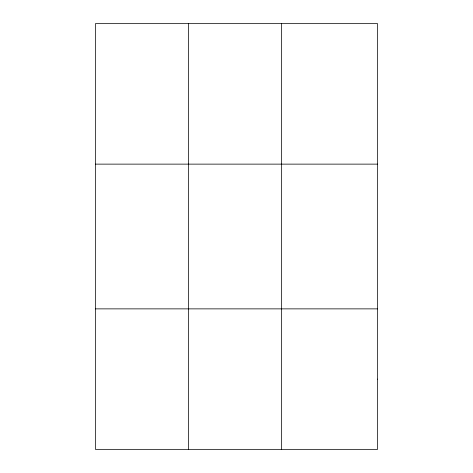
<?xml version="1.0" encoding="UTF-8"?>
<svg xmlns="http://www.w3.org/2000/svg" width="473" height="473" viewBox="0 0 473 473"><rect width="100%" height="100%" fill="white"/><g stroke="black" fill="none" stroke-linecap="round" stroke-linejoin="round"><path stroke-width="0.71" d="M188.532 23.65L188.532 449.35M281.648 23.65L281.648 449.35M95.416 164.131L377.584 164.131M95.416 308.869L377.584 308.869M377.584 379.11L377.584 449.35L95.416 449.35L95.416 23.65L377.584 23.65L377.584 379.11"/></g></svg>
